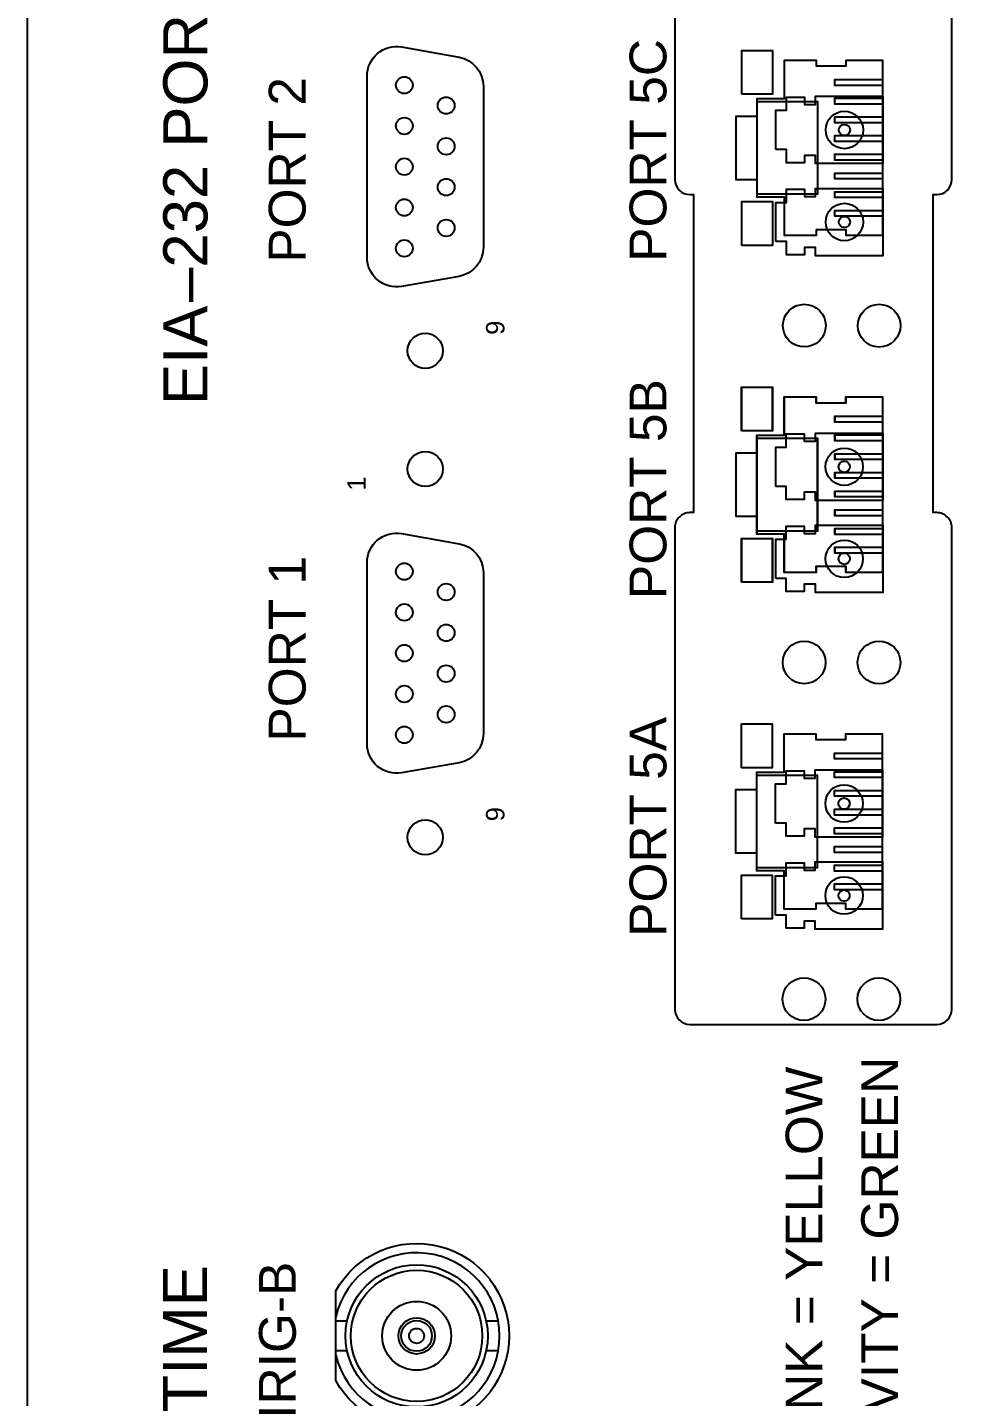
# Model space of a CAD drawing. Extents: x 1 to 47, y 1 to 35.
# Drawn here: x 27.057 to 29.572, y 14.63 to 18.289 of the extents above; entities that cross this region are included whole.
import ezdxf

# ---------------------------------------------------------------- set-up
doc = ezdxf.new("R2010")
doc.units = 0
doc.header["$MEASUREMENT"] = 0
for name, color, linetype in [('2_01__X__NONE', 7, 'CONTINUOUS'), ('2_02__1__PORTS_5A__5B_WITH', 7, 'CONTINUOUS'), ('2_03__3__PORTS_5A__5B_WITH', 7, 'CONTINUOUS'), ('2_04__5__PORTS_5A__5B_WITH', 7, 'CONTINUOUS'), ('2_05__0__PORTS_5C__5D_-_ET', 7, 'CONTINUOUS'), ('2_06__2__PORTS_5C__5D_-_ET', 7, 'CONTINUOUS'), ('2_07__4__PORTS_5C__5D_-_ET', 7, 'CONTINUOUS'), ('7_00______DWG_', 7, 'CONTINUOUS')]:
    doc.layers.add(name, color=color, linetype=linetype)
doc.styles.add('ARIAL', font='arial.ttf')

msp = doc.modelspace()

# ---------------------------------------------------------------- linework, layer by layer
at = {"layer": '2_01__X__NONE'}
msp.add_lwpolyline([(28.787, 16.9526), (28.787, 15.6651, 0.414211), (28.827, 15.6251), (29.487, 15.6251, 0.414207), (29.527, 15.6651), (29.527, 16.9526, 0.414215), (29.487, 16.9926), (29.477, 16.9926), (29.477, 17.8426), (29.487, 17.8426, 0.414209), (29.527, 17.8826), (29.527, 19.1701, 0.414218), (29.487, 19.2101), (28.827, 19.2101, 0.414218), (28.787, 19.1701), (28.787, 17.8826, 0.414209), (28.827, 17.8426), (28.837, 17.8426), (28.837, 16.9926), (28.827, 16.9926, 0.414218)], format="xyb", close=True, dxfattribs=at)
at = {"layer": '2_02__1__PORTS_5A__5B_WITH'}
for points in [[(28.9654, 17.2109), (28.9654, 17.3279), (29.0474, 17.3279), (29.0474, 17.2109)], [(29.0064, 16.9824), (28.9504, 16.9824), (28.9504, 17.1524), (29.0064, 17.1524), (29.0064, 17.1994), (29.0794, 17.1994), (29.0794, 17.3019), (29.1639, 17.3019), (29.1639, 17.2864), (29.2439, 17.2864), (29.2439, 17.3019), (29.3414, 17.3019), (29.3414, 16.8329), (29.2439, 16.8329), (29.2439, 16.8484), (29.1639, 16.8484), (29.1639, 16.8329), (29.0794, 16.8329), (29.0794, 16.9354), (29.0064, 16.9354)], [(29.0064, 16.9434), (29.0064, 17.1914), (29.1674, 17.1914), (29.1674, 16.9434)], [(28.9654, 16.8069), (28.9654, 16.9239), (29.0474, 16.9239), (29.0474, 16.8069)], [(29.006, 16.0824), (28.95, 16.0824), (28.95, 16.2524), (29.006, 16.2524), (29.006, 16.2994), (29.079, 16.2994), (29.079, 16.4019), (29.1635, 16.4019), (29.1635, 16.3864), (29.2435, 16.3864), (29.2435, 16.4019), (29.341, 16.4019), (29.341, 15.9329), (29.2435, 15.9329), (29.2435, 15.9484), (29.1635, 15.9484), (29.1635, 15.9329), (29.079, 15.9329), (29.079, 16.0354), (29.006, 16.0354)], [(28.965, 16.3109), (28.965, 16.4279), (29.047, 16.4279), (29.047, 16.3109)], [(29.006, 16.0434), (29.006, 16.2914), (29.167, 16.2914), (29.167, 16.0434)], [(28.965, 15.9069), (28.965, 16.0239), (29.047, 16.0239), (29.047, 15.9069)]]:
    msp.add_lwpolyline(points, close=True, dxfattribs=at)
for points in [[(29.3414, 17.2345), (29.2144, 17.2345), (29.2144, 17.2502), (29.3414, 17.2502)], [(29.3414, 17.1845), (29.2144, 17.1845), (29.2144, 17.2002), (29.3414, 17.2002)], [(29.3414, 17.1345), (29.2144, 17.1345), (29.2144, 17.1502), (29.3414, 17.1502)], [(29.3414, 17.0845), (29.2144, 17.0845), (29.2144, 17.1002), (29.3414, 17.1002)], [(29.3414, 17.0345), (29.2144, 17.0345), (29.2144, 17.0502), (29.3414, 17.0502)], [(29.3414, 16.9845), (29.2144, 16.9845), (29.2144, 17.0002), (29.3414, 17.0002)], [(29.3414, 16.9345), (29.2144, 16.9345), (29.2144, 16.9502), (29.3414, 16.9502)], [(29.3414, 16.8845), (29.2144, 16.8845), (29.2144, 16.9002), (29.3414, 16.9002)], [(29.341, 16.3345), (29.214, 16.3345), (29.214, 16.3502), (29.341, 16.3502)], [(29.341, 16.2845), (29.214, 16.2845), (29.214, 16.3002), (29.341, 16.3002)], [(29.341, 16.2345), (29.214, 16.2345), (29.214, 16.2502), (29.341, 16.2502)], [(29.341, 16.1845), (29.214, 16.1845), (29.214, 16.2002), (29.341, 16.2002)], [(29.341, 16.1345), (29.214, 16.1345), (29.214, 16.1502), (29.341, 16.1502)], [(29.341, 16.0845), (29.214, 16.0845), (29.214, 16.1002), (29.341, 16.1002)], [(29.341, 16.0345), (29.214, 16.0345), (29.214, 16.0502), (29.341, 16.0502)], [(29.341, 15.9845), (29.214, 15.9845), (29.214, 16.0002), (29.341, 16.0002)]]:
    msp.add_lwpolyline(points, dxfattribs=at)
for centre in [(29.1325, 16.5924), (29.3325, 16.5923), (29.1321, 15.6924), (29.3321, 15.6923)]:
    msp.add_circle(centre, 0.0571, dxfattribs=at)
at = {"layer": '2_03__3__PORTS_5A__5B_WITH'}
for points in [[(29.0566, 17.0628), (29.0566, 17.1678), (29.0846, 17.1678), (29.0846, 17.2028), (29.1326, 17.2028), (29.1326, 17.1833), (29.1626, 17.1833), (29.1626, 17.2053), (29.3426, 17.2053), (29.3426, 17.0253), (29.1626, 17.0253), (29.1626, 17.0473), (29.1326, 17.0473), (29.1326, 17.0278), (29.0846, 17.0278), (29.0846, 17.0628)], [(29.0566, 16.8168), (29.0566, 16.9218), (29.0846, 16.9218), (29.0846, 16.9568), (29.1326, 16.9568), (29.1326, 16.9373), (29.1626, 16.9373), (29.1626, 16.9593), (29.3426, 16.9593), (29.3426, 16.7793), (29.1626, 16.7793), (29.1626, 16.8013), (29.1326, 16.8013), (29.1326, 16.7818), (29.0846, 16.7818), (29.0846, 16.8168)], [(29.0562, 16.1628), (29.0562, 16.2678), (29.0842, 16.2678), (29.0842, 16.3028), (29.1322, 16.3028), (29.1322, 16.2833), (29.1622, 16.2833), (29.1622, 16.3053), (29.3422, 16.3053), (29.3422, 16.1253), (29.1622, 16.1253), (29.1622, 16.1473), (29.1322, 16.1473), (29.1322, 16.1278), (29.0842, 16.1278), (29.0842, 16.1628)], [(29.0562, 15.9168), (29.0562, 16.0218), (29.0842, 16.0218), (29.0842, 16.0568), (29.1322, 16.0568), (29.1322, 16.0373), (29.1622, 16.0373), (29.1622, 16.0593), (29.3422, 16.0593), (29.3422, 15.8793), (29.1622, 15.8793), (29.1622, 15.9013), (29.1322, 15.9013), (29.1322, 15.8818), (29.0842, 15.8818), (29.0842, 15.9168)]]:
    msp.add_lwpolyline(points, close=True, dxfattribs=at)
for centre, radius in [((29.2396, 17.1153), 0.05), ((29.2396, 17.1153), 0.015), ((29.2396, 16.8693), 0.05), ((29.2396, 16.8693), 0.015), ((29.1325, 16.5924), 0.0571), ((29.3325, 16.5923), 0.0571), ((29.2392, 16.2153), 0.05), ((29.2392, 16.2153), 0.015), ((29.2392, 15.9693), 0.05), ((29.2392, 15.9693), 0.015), ((29.1321, 15.6924), 0.0571), ((29.3321, 15.6923), 0.0571)]:
    msp.add_circle(centre, radius, dxfattribs=at)
at = {"layer": '2_04__5__PORTS_5A__5B_WITH'}
for points in [[(28.9662, 17.2109), (28.9662, 17.3279), (29.0482, 17.3279), (29.0482, 17.2109)], [(29.0072, 16.9824), (28.9512, 16.9824), (28.9512, 17.1524), (29.0072, 17.1524), (29.0072, 17.1994), (29.0802, 17.1994), (29.0802, 17.3019), (29.1647, 17.3019), (29.1647, 17.2864), (29.2447, 17.2864), (29.2447, 17.3019), (29.3422, 17.3019), (29.3422, 16.8329), (29.2447, 16.8329), (29.2447, 16.8484), (29.1647, 16.8484), (29.1647, 16.8329), (29.0802, 16.8329), (29.0802, 16.9354), (29.0072, 16.9354)], [(29.0072, 16.9434), (29.0072, 17.1914), (29.1682, 17.1914), (29.1682, 16.9434)], [(28.9662, 16.8069), (28.9662, 16.9239), (29.0482, 16.9239), (29.0482, 16.8069)], [(29.0562, 16.1628), (29.0562, 16.2678), (29.0842, 16.2678), (29.0842, 16.3028), (29.1322, 16.3028), (29.1322, 16.2833), (29.1622, 16.2833), (29.1622, 16.3053), (29.3422, 16.3053), (29.3422, 16.1253), (29.1622, 16.1253), (29.1622, 16.1473), (29.1322, 16.1473), (29.1322, 16.1278), (29.0842, 16.1278), (29.0842, 16.1628)], [(29.0562, 15.9168), (29.0562, 16.0218), (29.0842, 16.0218), (29.0842, 16.0568), (29.1322, 16.0568), (29.1322, 16.0373), (29.1622, 16.0373), (29.1622, 16.0593), (29.3422, 16.0593), (29.3422, 15.8793), (29.1622, 15.8793), (29.1622, 15.9013), (29.1322, 15.9013), (29.1322, 15.8818), (29.0842, 15.8818), (29.0842, 15.9168)]]:
    msp.add_lwpolyline(points, close=True, dxfattribs=at)
for points in [[(29.3422, 17.2345), (29.2152, 17.2345), (29.2152, 17.2502), (29.3422, 17.2502)], [(29.3422, 17.1845), (29.2152, 17.1845), (29.2152, 17.2002), (29.3422, 17.2002)], [(29.3422, 17.1345), (29.2152, 17.1345), (29.2152, 17.1502), (29.3422, 17.1502)], [(29.3422, 17.0845), (29.2152, 17.0845), (29.2152, 17.1002), (29.3422, 17.1002)], [(29.3422, 17.0345), (29.2152, 17.0345), (29.2152, 17.0502), (29.3422, 17.0502)], [(29.3422, 16.9845), (29.2152, 16.9845), (29.2152, 17.0002), (29.3422, 17.0002)], [(29.3422, 16.9345), (29.2152, 16.9345), (29.2152, 16.9502), (29.3422, 16.9502)], [(29.3422, 16.8845), (29.2152, 16.8845), (29.2152, 16.9002), (29.3422, 16.9002)]]:
    msp.add_lwpolyline(points, dxfattribs=at)
for centre, radius in [((29.1325, 16.5924), 0.0571), ((29.3325, 16.5923), 0.0571), ((29.2392, 16.2153), 0.05), ((29.2392, 16.2153), 0.015), ((29.2392, 15.9693), 0.05), ((29.2392, 15.9693), 0.015), ((29.1321, 15.6924), 0.0571), ((29.3321, 15.6923), 0.0571)]:
    msp.add_circle(centre, radius, dxfattribs=at)
at = {"layer": '2_05__0__PORTS_5C__5D_-_ET'}
for points in [[(28.9658, 18.1109), (28.9658, 18.2279), (29.0478, 18.2279), (29.0478, 18.1109)], [(29.0068, 17.8824), (28.9508, 17.8824), (28.9508, 18.0524), (29.0068, 18.0524), (29.0068, 18.0994), (29.0798, 18.0994), (29.0798, 18.2019), (29.1643, 18.2019), (29.1643, 18.1864), (29.2443, 18.1864), (29.2443, 18.2019), (29.3418, 18.2019), (29.3418, 17.7329), (29.2443, 17.7329), (29.2443, 17.7484), (29.1643, 17.7484), (29.1643, 17.7329), (29.0798, 17.7329), (29.0798, 17.8354), (29.0068, 17.8354)], [(29.0068, 17.8434), (29.0068, 18.0914), (29.1678, 18.0914), (29.1678, 17.8434)], [(28.9658, 17.7069), (28.9658, 17.8239), (29.0478, 17.8239), (29.0478, 17.7069)]]:
    msp.add_lwpolyline(points, close=True, dxfattribs=at)
for points in [[(29.3418, 18.1345), (29.2148, 18.1345), (29.2148, 18.1502), (29.3418, 18.1502)], [(29.3418, 18.0845), (29.2148, 18.0845), (29.2148, 18.1002), (29.3418, 18.1002)], [(29.3418, 18.0345), (29.2148, 18.0345), (29.2148, 18.0502), (29.3418, 18.0502)], [(29.3418, 17.9845), (29.2148, 17.9845), (29.2148, 18.0002), (29.3418, 18.0002)], [(29.3418, 17.9345), (29.2148, 17.9345), (29.2148, 17.9502), (29.3418, 17.9502)], [(29.3418, 17.8845), (29.2148, 17.8845), (29.2148, 17.9002), (29.3418, 17.9002)], [(29.3418, 17.8345), (29.2148, 17.8345), (29.2148, 17.8502), (29.3418, 17.8502)], [(29.3418, 17.7845), (29.2148, 17.7845), (29.2148, 17.8002), (29.3418, 17.8002)]]:
    msp.add_lwpolyline(points, dxfattribs=at)
for centre in [(29.1329, 17.4924), (29.3329, 17.4923)]:
    msp.add_circle(centre, 0.0571, dxfattribs=at)
at = {"layer": '2_06__2__PORTS_5C__5D_-_ET'}
for points in [[(29.057, 17.9628), (29.057, 18.0678), (29.085, 18.0678), (29.085, 18.1028), (29.133, 18.1028), (29.133, 18.0833), (29.163, 18.0833), (29.163, 18.1053), (29.343, 18.1053), (29.343, 17.9253), (29.163, 17.9253), (29.163, 17.9473), (29.133, 17.9473), (29.133, 17.9278), (29.085, 17.9278), (29.085, 17.9628)], [(29.057, 17.7168), (29.057, 17.8218), (29.085, 17.8218), (29.085, 17.8568), (29.133, 17.8568), (29.133, 17.8373), (29.163, 17.8373), (29.163, 17.8593), (29.343, 17.8593), (29.343, 17.6793), (29.163, 17.6793), (29.163, 17.7013), (29.133, 17.7013), (29.133, 17.6818), (29.085, 17.6818), (29.085, 17.7168)]]:
    msp.add_lwpolyline(points, close=True, dxfattribs=at)
for centre, radius in [((29.24, 18.0153), 0.05), ((29.24, 18.0153), 0.015), ((29.24, 17.7693), 0.05), ((29.24, 17.7693), 0.015), ((29.1329, 17.4924), 0.0571), ((29.3329, 17.4923), 0.0571)]:
    msp.add_circle(centre, radius, dxfattribs=at)
at = {"layer": '2_07__4__PORTS_5C__5D_-_ET'}
for points in [[(29.057, 17.9628), (29.057, 18.0678), (29.085, 18.0678), (29.085, 18.1028), (29.133, 18.1028), (29.133, 18.0833), (29.163, 18.0833), (29.163, 18.1053), (29.343, 18.1053), (29.343, 17.9253), (29.163, 17.9253), (29.163, 17.9473), (29.133, 17.9473), (29.133, 17.9278), (29.085, 17.9278), (29.085, 17.9628)], [(29.057, 17.7168), (29.057, 17.8218), (29.085, 17.8218), (29.085, 17.8568), (29.133, 17.8568), (29.133, 17.8373), (29.163, 17.8373), (29.163, 17.8593), (29.343, 17.8593), (29.343, 17.6793), (29.163, 17.6793), (29.163, 17.7013), (29.133, 17.7013), (29.133, 17.6818), (29.085, 17.6818), (29.085, 17.7168)]]:
    msp.add_lwpolyline(points, close=True, dxfattribs=at)
for centre, radius in [((29.24, 18.0153), 0.05), ((29.24, 18.0153), 0.015), ((29.24, 17.7693), 0.05), ((29.24, 17.7693), 0.015), ((29.1329, 17.4924), 0.0571), ((29.3329, 17.4923), 0.0571)]:
    msp.add_circle(centre, radius, dxfattribs=at)
at = {"layer": '7_00______DWG_'}
for points in [[(27.057, 3.0726), (27.057, 20.1626, -0.377157), (27.147, 20.2426), (35.427, 20.2426, -0.414213), (35.517, 20.1526), (35.517, 3.0826, -0.414213), (35.427, 2.9926), (27.147, 2.9926, -0.377161)], [(27.9646, 17.6749), (27.9646, 18.1592, -0.46318), (28.057, 18.2371), (28.2105, 18.2096, -0.363045), (28.2756, 18.1321), (28.2756, 17.702, -0.360245), (28.2106, 17.6241), (28.057, 17.597, -0.463312)], [(27.9646, 16.3749), (27.9646, 16.8592, -0.46318), (28.057, 16.9371), (28.2105, 16.9096, -0.363045), (28.2756, 16.8321), (28.2756, 16.402, -0.360245), (28.2106, 16.3241), (28.057, 16.297, -0.463312)], [(27.881, 14.6729), (27.881, 14.9125, -3.864645)]]:
    msp.add_lwpolyline(points, format="xyb", close=True, dxfattribs=at)
msp.add_lwpolyline([(27.881, 14.7414, 8.544004), (27.881, 14.8439)], format="xyb", dxfattribs=at)
for points in [[(27.9109, 14.8316), (27.881, 14.8316)], [(28.3156, 14.8316), (28.2831, 14.8316)], [(27.881, 14.7536), (27.9109, 14.7536)], [(28.2831, 14.7536), (28.3155, 14.7536)]]:
    msp.add_lwpolyline(points, dxfattribs=at)
for centre, radius in [((28.0642, 18.1352), 0.0225), ((28.176, 18.0806), 0.0225), ((28.0642, 18.0261), 0.0225), ((28.176, 17.9716), 0.0225), ((28.0642, 17.917), 0.0225), ((28.176, 17.8625), 0.0225), ((28.0642, 17.808), 0.0225), ((28.176, 17.7535), 0.0225), ((28.0642, 17.6989), 0.0225), ((28.12, 17.4251), 0.047), ((28.12, 17.1091), 0.047), ((28.0642, 16.8352), 0.0225), ((28.176, 16.7806), 0.0225), ((28.0642, 16.7261), 0.0225), ((28.176, 16.6716), 0.0225), ((28.0642, 16.617), 0.0225), ((28.176, 16.5625), 0.0225), ((28.0642, 16.508), 0.0225), ((28.176, 16.4535), 0.0225), ((28.0642, 16.3989), 0.0225), ((28.12, 16.1251), 0.047), ((28.097, 14.7926), 0.19), ((28.097, 14.7926), 0.1755), ((28.097, 14.7926), 0.092), ((28.097, 14.7926), 0.0485), ((28.097, 14.7926), 0.041), ((28.097, 14.7926), 0.02)]:
    msp.add_circle(centre, radius, dxfattribs=at)

# ---------------------------------------------------------------- texts
at = {"layer": '7_00______DWG_', "style": 'ARIAL'}
for s, height, p in [('232 PORTS', 0.118, (27.5381, 17.6473)), ('PORT 5C', 0.09833, (28.7644, 17.663)), ('PORT 2', 0.09833, (27.8003, 17.6606)), ('–', 0.118, (27.5381, 17.5556)), ('EIA', 0.118, (27.5381, 17.2803)), ('9', 0.0492, (28.3316, 17.4676)), ('PORT 5B', 0.09833, (28.7644, 16.7616)), ('1', 0.0492, (27.9609, 17.0512)), ('PORT 1', 0.09833, (27.8003, 16.3808)), ('PORT 5A', 0.09833, (28.7644, 15.859)), ('9', 0.0492, (28.3316, 16.1676)), ('ACTIVITY = GREEN', 0.098333, (29.3834, 14.2752)), ('LINK = YELLOW', 0.098333, (29.1814, 14.4777)), ('TIME', 0.118, (27.5371, 14.5879)), ('IRIG-B', 0.09833, (27.7742, 14.5712))]:
    msp.add_text(s, height=height, rotation=90, dxfattribs=at).set_placement(p)

doc.saveas('drawing.dxf')
